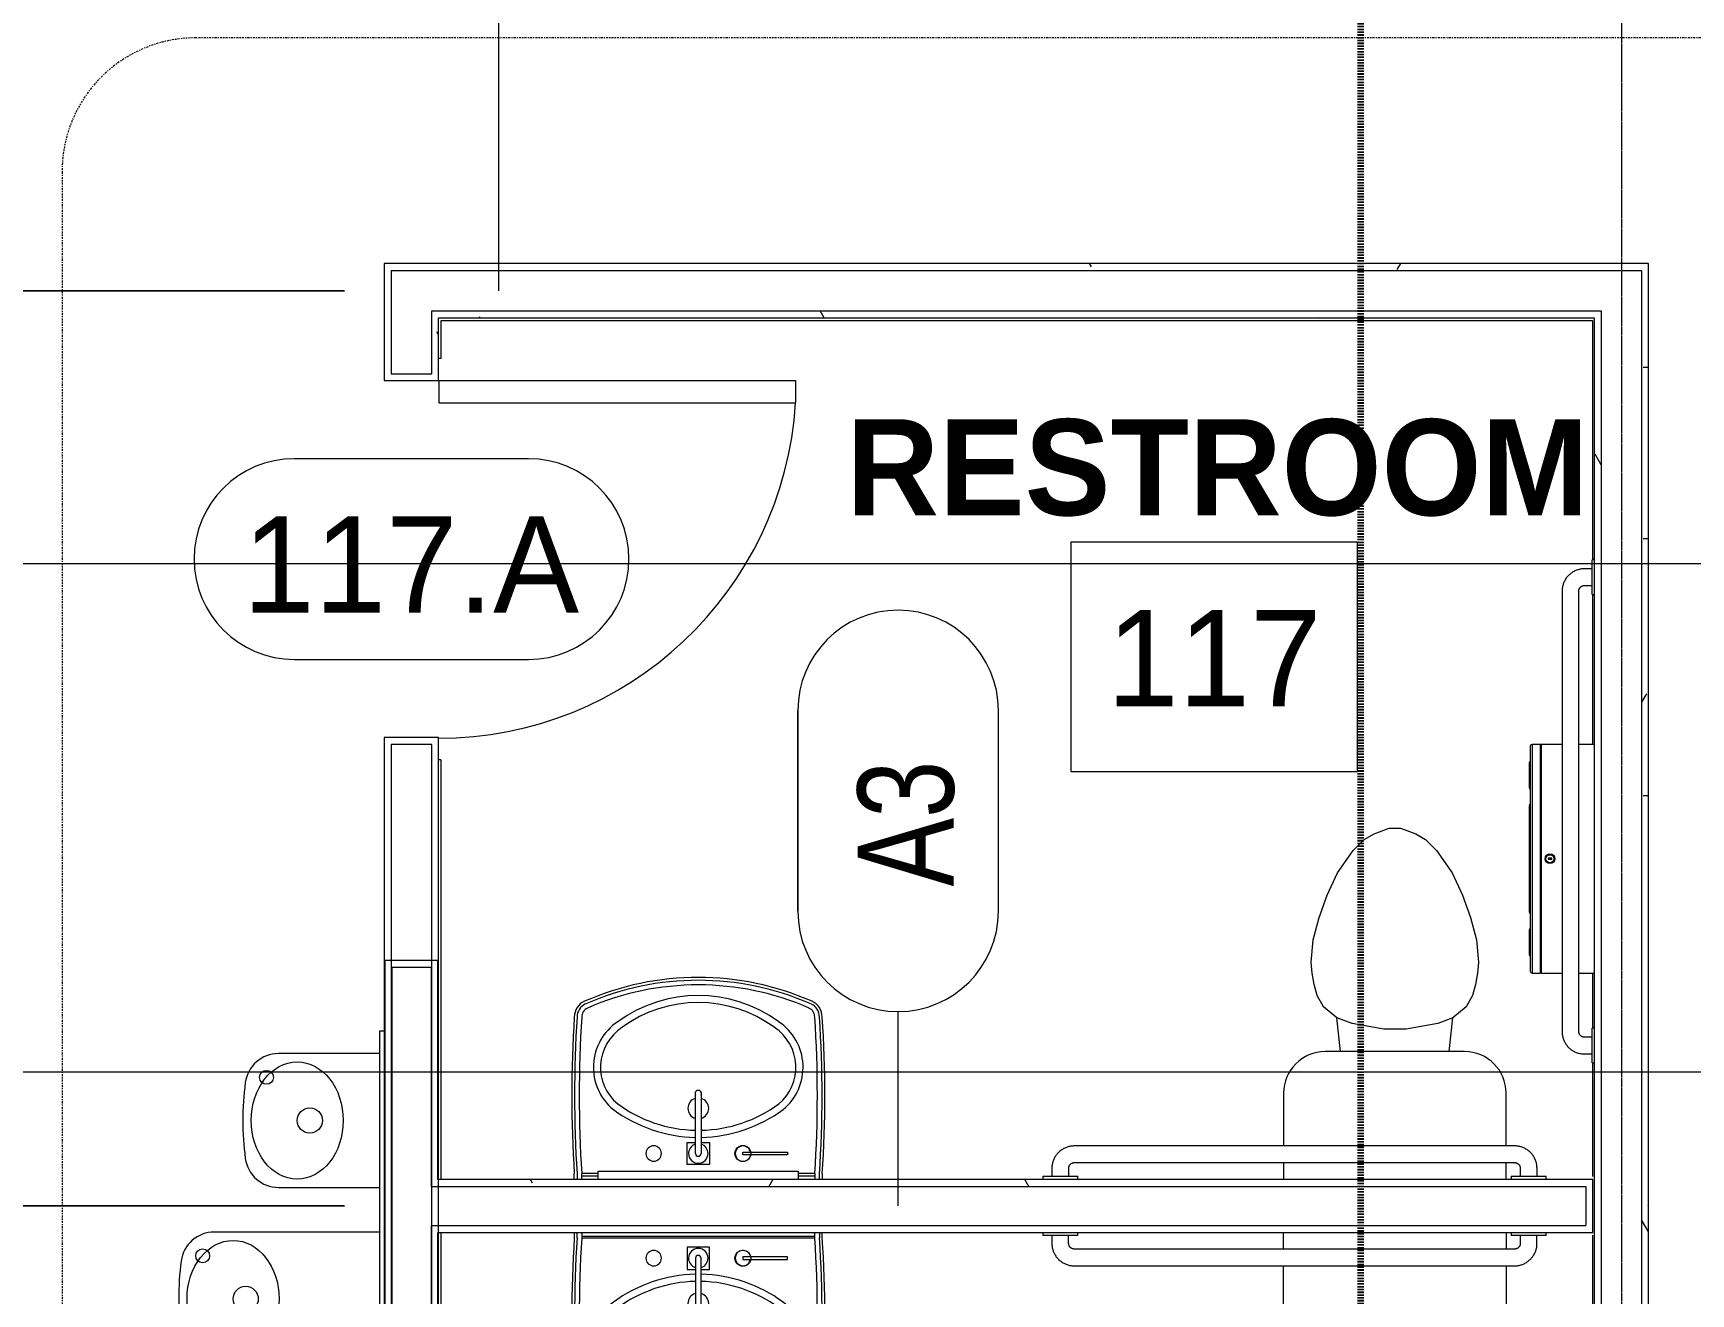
# Model space of a CAD drawing. Header units: inches. Extents: x 21592 to 24810, y -23179 to -20467.
# Drawn here: x 24101.4 to 24250.1, y -22608.5 to -22495.5 of the extents above; entities that cross this region are included whole.
import ezdxf

# ---------------------------------------------------------------- set-up
doc = ezdxf.new("R2010")
doc.units = ezdxf.units.IN
doc.header["$MEASUREMENT"] = 0
for name, pattern in [('Dash', [0.25, 0.125, -0.125]), ('Dash Dot 3_16_', [0.3125, 0.1875, -0.0625, 0, -0.0625]), ('Grid Line 1_2_', [0.875, 0.5, -0.125, 0.125, -0.125])]:
    doc.linetypes.add(name, pattern=pattern)
for name, color, linetype, lineweight in [('A-ANNO-DIMS', 211, 'Continuous', 9), ('A-ANNO-DIMS-96', 211, 'Continuous', 9), ('A-ANNO-MATC', 214, 'Dash', 140), ('A-ANNO-SYMB', 150, 'Continuous', 9), ('A-AREA-IDEN', 2, 'Continuous', 9), ('A-DOOR', 31, 'Continuous', 20), ('A-DOOR-IDEN', 31, 'Continuous', 9), ('A-WALL', 113, 'Continuous', 20), ('A-WALL-IDEN', 211, 'Continuous', 9), ('A-WALL-PATT', 111, 'Continuous', 50), ('G-ANNO-SYMB', 111, 'Continuous', 9), ('I-WALL', 2, 'Continuous', 20), ('P-SANR-FIXT', 6, 'Continuous', 20), ('Q-SPCQ', 91, 'Continuous', 20), ('S-GRID', 1, 'Continuous', 9)]:
    doc.layers.add(name, color=color, linetype=linetype, lineweight=lineweight)
doc.styles.add('Arial_B', font='arialbd.ttf', dxfattribs={"height": 9.132806})
doc.styles.add('Century Gothic', font='GOTHIC.TTF', dxfattribs={"height": 8.622671})
doc.styles.add('Century Gothic_1', font='GOTHIC.TTF', dxfattribs={"width": 0.8, "height": 8.622671})
doc.styles.add('Century Gothic_B', font='GOTHICB.TTF', dxfattribs={"height": 8.616719})
doc.dimstyles.new('OD_Dimension_2', dxfattribs={"dimscale": 12, "dimtxt": 9, "dimasz": 1, "dimexe": 0.75, "dimexo": 0.5, "dimgap": 0.5, "dimtad": 1, "dimdec": 4, "dimrnd": 0.0625, "dimzin": 3, "dimdsep": 46, "dimlunit": 4, "dimtxsty": 'Arial_B', "dimblk1": 'OBLIQUE', "dimblk2": 'OBLIQUE', "dimsah": 1, "dimcen": 0.09, "dimdle": 0.75, "dimazin": 0, "dimtfac": 1, "dimtdec": 4, "dimtix": 1, "dimtmove": 0, "dimatfit": 3, "dimfxl": 1, "dimtvp": 1, "dimtfill": 1, "dimfrac": 2, "dimtolj": 1, "dimtzin": 0, "dimlwd": 13, "dimlwe": 13, "dimarcsym": 2})
doc.dimstyles.new('OD_Dimension_3', dxfattribs={"dimscale": 12, "dimtxt": 9, "dimasz": 1, "dimexe": 0.75, "dimexo": 0.5, "dimgap": 0.5, "dimtad": 1, "dimdec": 4, "dimrnd": 0.0625, "dimzin": 3, "dimdsep": 46, "dimlunit": 4, "dimtxsty": 'Arial_B', "dimblk1": 'OBLIQUE', "dimblk2": 'OBLIQUE', "dimsah": 1, "dimcen": 0.09, "dimdle": 0.75, "dimazin": 0, "dimtfac": 1, "dimtdec": 4, "dimtix": 1, "dimtmove": 0, "dimatfit": 3, "dimfxl": 1, "dimtvp": 1, "dimtfill": 1, "dimfrac": 2, "dimtolj": 1, "dimtzin": 0, "dimlwd": 13, "dimlwe": 13, "dimarcsym": 2})
pattern_1 = [(0, (0, 0), (30.72, 7.68), [1.267, -21.773, 1.267, -21.773, -122.88]), (0, (0, 0), (30.72, 7.68), [-46.08, 1.267, -44.813, 1.267, -21.773, -53.76]), (0, (0, 0), (30.72, 7.68), [-115.2, 1.267, -14.093, 1.267, -37.133]), (120, (11.52, 3.84), (-22.0110751, 22.7643004), [1.267, -21.773, 1.267, -21.773, -122.88]), (120, (11.52, 3.84), (-22.0110751, 22.7643004), [-46.08, 1.267, -44.813, 1.267, -21.773, -53.76]), (120, (11.52, 3.84), (-22.0110751, 22.7643004), [-115.2, 1.267, -14.093, 1.267, -37.133]), (240, (15.36, 19.2), (-8.7089249, -30.4443004), [1.267, -21.773, 1.267, -21.773, -122.88]), (240, (15.36, 19.2), (-8.7089249, -30.4443004), [-46.08, 1.267, -44.813, 1.267, -21.773, -53.76]), (240, (15.36, 19.2), (-8.7089249, -30.4443004), [-115.2, 1.267, -14.093, 1.267, -37.133])]

# ---------------------------------------------------------------- blocks, each defined once
blk = doc.blocks.new('Toilet-Domestic-3D - Toilet-Domestic-3D-3240-Enlarged First Floor Plan _West_')
at = {"layer": 'P-SANR-FIXT', "color": 43, "lineweight": 13}
for p, q in [((-9.98, 17.98), (-9.98, 19.48)), ((9.98, 19.48), (9.98, 17.98)), ((-9.98, 11.75), (-9.98, 16.48)), ((9.98, 16.48), (9.98, 11.75)), ((6.25, 8.02), (-6.25, 8.02)), ((-4.86, 8.02), (-5.21, 5)), ((4.86, 8.02), (5.21, 5)), ((-1, 6), (-3.84, 5.5)), ((1, 6), (-1, 6)), ((3.84, 5.5), (1, 6)), ((-5.21, 5), (-6.4, 4)), ((-3.84, 5.5), (-5.21, 5)), ((5.21, 5), (3.84, 5.5)), ((6.4, 4), (5.21, 5)), ((-6.97, 3), (-7.24, 2)), ((-6.4, 4), (-6.97, 3)), ((6.97, 3), (6.4, 4)), ((7.24, 2), (6.97, 3)), ((-7.24, 2), (-7.41, 1)), ((7.41, 1), (7.24, 2)), ((-7.41, 1), (-7.5, 0)), ((-7.5, 0), (-7.33, -1.99)), ((7.33, -1.99), (7.5, 0)), ((7.5, 0), (7.41, 1)), ((-7.33, -1.99), (-6.79, -4)), ((6.79, -4), (7.33, -1.99)), ((-6.79, -4), (-6.06, -6)), ((6.06, -6), (6.79, -4)), ((-6.06, -6), (-5.13, -8)), ((5.13, -8), (6.06, -6)), ((-5.13, -8), (-3.74, -10)), ((3.74, -10), (5.13, -8)), ((-3.74, -10), (-2.74, -11)), ((2.74, -11), (3.74, -10)), ((-2.74, -11), (-1.87, -11.5)), ((-1.87, -11.5), (-0.5, -12)), ((0.5, -12), (1.87, -11.5)), ((1.87, -11.5), (2.74, -11)), ((-0.5, -12), (0.5, -12))]:
    blk.add_line(p, q, dxfattribs=at)
for centre, start, end in [((-6.25, 11.75), 180, 270), ((6.25, 11.75), 270, 360)]:
    blk.add_arc(centre, 3.73, start, end, dxfattribs=at)
blk = doc.blocks.new('Sink-Bathroom-Kohler-Pinoir-2035-8 - Vitreous_China-0-White-3242-Enlarged First Floor Plan _West_')
at = {"layer": 'P-SANR-FIXT', "color": 43, "lineweight": 13}
for p, q in [((24149.93, -22602.99), (24149.93, -22603.49)), ((24150.18, -22603.5), (24150.18, -22602.99)), ((24150.6, -22602.99), (24150.6, -22603.51)), ((24171.5, -22603.51), (24171.5, -22602.99)), ((24171.91, -22602.99), (24171.91, -22603.5)), ((24172.17, -22603.49), (24172.17, -22602.99)), ((24150.6, -22603.32), (24161.05, -22603.34)), ((24161.05, -22603.51), (24150.6, -22603.51)), ((24161.05, -22603.34), (24171.5, -22603.32)), ((24171.5, -22603.51), (24161.05, -22603.51))]:
    blk.add_line(p, q, dxfattribs=at)
for centre, radius, start, end in [((24256.28, -22610.52), 106.58, 176.2165, 183.7817), ((24256.28, -22610.52), 106.33, 176.2119, 183.7865), ((24256.28, -22610.52), 105.91, 176.2045, 183.7955), ((24065.82, -22610.52), 105.91, 356.2045, 3.7955), ((24065.82, -22610.52), 106.33, 356.2146, 3.7881), ((24065.82, -22610.52), 106.58, 356.22, 3.7835), ((24157.05, -22605.31), 0.692, 0, 180), ((24157.05, -22605.31), 0.692, 180, 0), ((24165.05, -22605.3), 0.69, 11.1236, 180), ((24165.05, -22605.3), 0.69, 180, 348.0658), ((24161.05, -22619.57), 12.82, 91.1259, 126.4275), ((24161.05, -22619.57), 12.18, 91.1846, 126.3492), ((24161.05, -22619.57), 12.82, 53.5725, 88.8741), ((24161.05, -22619.57), 12.18, 53.6508, 88.8154), ((24161.05, -22609.37), 0.934, 107.0285, 180), ((24161.05, -22609.37), 0.934, 0, 72.9715), ((24156.54, -22613.04), 4.9, 129.3634, 236.4486), ((24156.54, -22613.04), 4.26, 129.5775, 236.6442), ((24161.05, -22609.37), 0.934, 180, 252.9715), ((24161.05, -22609.37), 0.934, 287.0285, 0), ((24165.55, -22613.04), 4.26, 303.3558, 50.4225), ((24165.55, -22613.04), 4.9, 303.5514, 50.6366), ((24151.47, -22617.55), 1.54, 179.9655, 246.0395), ((24151.47, -22617.55), 1.29, 179.6035, 246.0123), ((24151.47, -22617.55), 0.875, 178.7073, 245.9447), ((24161.05, -22607.28), 12.2, 233.7683, 306.2317), ((24161.05, -22607.28), 11.57, 233.6931, 306.3069), ((24170.63, -22617.56), 0.862, 293.6698, 1.9217), ((24170.63, -22617.56), 1.28, 293.6698, 0.9035), ((24170.63, -22617.56), 1.53, 293.6698, 0.4943), ((24161.05, -22595.69), 25.41, 246.3258, 293.6698), ((24161.05, -22595.69), 25.15, 246.3274, 293.6698), ((24161.05, -22595.69), 24.74, 246.3302, 293.6698)]:
    blk.add_arc(centre, radius, start, end, dxfattribs=at)
blk = doc.blocks.new('Drinking_Fountain-Haws_Corporation-Wall_Mounted_1119 - 1119-355849-Enlarged First Floor Plan _West_')
at = {"layer": 'P-SANR-FIXT', "color": 43, "lineweight": 13}
for p, q in [((13.07, 19.5), (13.07, 4.7)), ((25.07, 4.7), (25.07, 19.5)), ((29.07, 13.75), (29.07, 4.7)), ((41.07, 4.7), (41.07, 13.75)), ((43.07, 4.7), (11.07, 4.7)), ((11.07, 4.7), (11.07, 4.26)), ((43.07, 4.26), (43.07, 4.7))]:
    blk.add_line(p, q, dxfattribs=at)
for centre, radius in [((22.94, 20.55), 0.625), ((19.07, 16.69), 1.13), ((38.94, 14.82), 0.625), ((35.07, 10.94), 1.13)]:
    blk.add_circle(centre, radius, dxfattribs=at)
for centre, radius, start, end in [((16.07, 19.5), 3, 97.5776, 180), ((19.07, -3.05), 25.75, 82.4224, 97.5776), ((22.07, 19.5), 3, 360, 82.4224), ((32.07, 13.75), 3, 97.5776, 180), ((35.07, -8.8), 25.75, 82.4224, 97.5776), ((38.07, 13.75), 3, 360, 82.4224)]:
    blk.add_arc(centre, radius, start, end, dxfattribs=at)
for centre, ratio in [((19.07, 17.82), 0.786373), ((35.07, 12.07), 0.786365)]:
    blk.add_ellipse(centre, major_axis=(-5.25, 0), ratio=ratio, dxfattribs=at)
blk = doc.blocks.new('Toilet-Domestic-3D - Toilet-Domestic-3D-11065-Enlarged First Floor Plan _West_')
at = {"layer": 'P-SANR-FIXT', "color": 43, "lineweight": 13}
for p, q in [((-1.87, 11.5), (-0.5, 12)), ((-0.5, 12), (0.5, 12)), ((0.5, 12), (1.87, 11.5)), ((-3.74, 10), (-2.74, 11)), ((-2.74, 11), (-1.87, 11.5)), ((1.87, 11.5), (2.74, 11)), ((2.74, 11), (3.74, 10)), ((-5.13, 8), (-3.74, 10)), ((3.74, 10), (5.13, 8)), ((-6.06, 6), (-5.13, 8)), ((5.13, 8), (6.06, 6)), ((-6.79, 4), (-6.06, 6)), ((6.06, 6), (6.79, 4)), ((-7.33, 1.99), (-6.79, 4)), ((6.79, 4), (7.33, 1.99)), ((-7.5, 0), (-7.33, 1.99)), ((7.33, 1.99), (7.5, 0)), ((-7.41, -1), (-7.5, 0)), ((-7.24, -2), (-7.41, -1)), ((7.41, -1), (7.24, -2)), ((7.5, 0), (7.41, -1)), ((-6.97, -3), (-7.24, -2)), ((7.24, -2), (6.97, -3)), ((-6.4, -4), (-6.97, -3)), ((-5.21, -5), (-6.4, -4)), ((6.4, -4), (5.21, -5)), ((6.97, -3), (6.4, -4)), ((-3.84, -5.5), (-5.21, -5)), ((-4.86, -8.02), (-5.21, -5)), ((-1, -6), (-3.84, -5.5)), ((3.84, -5.5), (1, -6)), ((5.21, -5), (3.84, -5.5)), ((4.86, -8.02), (5.21, -5)), ((1, -6), (-1, -6)), ((6.25, -8.02), (-6.25, -8.02)), ((-9.98, -11.75), (-9.98, -16.48)), ((9.98, -16.48), (9.98, -11.75)), ((-9.98, -17.98), (-9.98, -19.48)), ((9.98, -19.48), (9.98, -17.98))]:
    blk.add_line(p, q, dxfattribs=at)
for centre, start, end in [((-6.25, -11.75), 90, 180), ((6.25, -11.75), 0, 90)]:
    blk.add_arc(centre, 3.73, start, end, dxfattribs=at)
blk = doc.blocks.new('Sink-Bathroom-Kohler-Pinoir-2035-8 - Vitreous_China-0-White-11071-Enlarged First Floor Plan _West_')
at = {"layer": 'P-SANR-FIXT', "color": 43, "lineweight": 13}
for p, q in [((24149.93, -22598.24), (24149.93, -22597.74)), ((24150.18, -22597.73), (24150.18, -22598.24)), ((24150.6, -22598.24), (24150.6, -22597.72)), ((24152.03, -22597.72), (24150.6, -22597.72)), ((24150.6, -22597.91), (24152.03, -22597.91)), ((24171.5, -22597.72), (24170.03, -22597.72)), ((24170.03, -22597.91), (24171.5, -22597.91)), ((24171.5, -22597.72), (24171.5, -22598.24)), ((24171.91, -22598.24), (24171.91, -22597.73)), ((24172.17, -22597.74), (24172.17, -22598.24))]:
    blk.add_line(p, q, dxfattribs=at)
for centre, radius, start, end in [((24161.05, -22605.54), 25.41, 66.3302, 113.6742), ((24161.05, -22605.54), 25.15, 66.3302, 113.6726), ((24161.05, -22605.54), 24.74, 66.3302, 113.6698), ((24161.05, -22593.95), 12.2, 53.7683, 126.2317), ((24256.28, -22590.71), 106.58, 176.2183, 183.7835), ((24151.47, -22583.68), 1.54, 113.9605, 180.0345), ((24256.28, -22590.71), 106.33, 176.2135, 183.7881), ((24151.47, -22583.68), 1.29, 113.9877, 180.3965), ((24256.28, -22590.71), 105.91, 176.2045, 183.7955), ((24151.47, -22583.68), 0.875, 114.0553, 181.2927), ((24161.05, -22593.95), 11.57, 53.6931, 126.3069), ((24170.63, -22583.67), 0.862, 358.0783, 66.3302), ((24170.63, -22583.67), 1.28, 359.0965, 66.3302), ((24170.63, -22583.67), 1.53, 359.5057, 66.3302), ((24065.82, -22590.71), 105.91, 356.2045, 3.7955), ((24065.82, -22590.71), 106.33, 356.2119, 3.7854), ((24065.82, -22590.71), 106.58, 356.2165, 3.78), ((24156.54, -22588.19), 4.9, 123.5514, 230.6366), ((24156.54, -22588.19), 4.26, 123.3558, 230.4225), ((24165.55, -22588.19), 4.26, 309.5775, 56.6442), ((24165.55, -22588.19), 4.9, 309.3634, 56.4486), ((24161.05, -22591.87), 0.934, 107.0285, 180), ((24161.05, -22591.87), 0.934, 0, 72.9715), ((24161.05, -22581.66), 12.82, 233.5725, 268.8741), ((24161.05, -22581.66), 12.18, 233.6508, 268.8154), ((24161.05, -22591.87), 0.934, 180, 252.9715), ((24161.05, -22581.66), 12.18, 271.1846, 306.3492), ((24161.05, -22581.66), 12.82, 271.1259, 306.4275), ((24161.05, -22591.87), 0.934, 287.0285, 0), ((24157.05, -22595.92), 0.692, 0, 180), ((24165.05, -22595.93), 0.69, 11.9342, 180), ((24157.05, -22595.92), 0.692, 180, 0), ((24165.05, -22595.93), 0.69, 180, 348.8764)]:
    blk.add_arc(centre, radius, start, end, dxfattribs=at)
blk = doc.blocks.new('817_Grab_Bars - 8170-001420-25752-Enlarged First Floor Plan _West_')
at = {"layer": 'Q-SPCQ', "color": 43, "lineweight": 13}
for p, q in [((24234.27, -22595.24), (24194.77, -22595.24)), ((24194.77, -22596.74), (24234.27, -22596.74)), ((24191.95, -22597.96), (24191.95, -22598.24)), ((24191.95, -22597.96), (24193.52, -22597.96)), ((24192.77, -22597.24), (24192.77, -22597.96)), ((24193.52, -22597.96), (24195.08, -22597.96)), ((24194.27, -22597.96), (24194.27, -22597.24)), ((24195.08, -22598.24), (24195.08, -22597.96)), ((24233.95, -22597.96), (24233.95, -22598.24)), ((24233.95, -22597.96), (24235.52, -22597.96)), ((24234.77, -22597.24), (24234.77, -22597.96)), ((24235.52, -22597.96), (24237.08, -22597.96)), ((24236.27, -22597.96), (24236.27, -22597.24)), ((24237.08, -22598.24), (24237.08, -22597.96))]:
    blk.add_line(p, q, dxfattribs=at)
at = {"layer": 'Q-SPCQ', "color": 43, "lineweight": 13, "flags": 128}
for points in [[(24194.77, -22595.24), (24194.69, -22595.24), (24194.61, -22595.25), (24194.53, -22595.25), (24194.45, -22595.27), (24194.37, -22595.28), (24194.29, -22595.3), (24194.21, -22595.32), (24194.14, -22595.34), (24194.06, -22595.37), (24193.99, -22595.4), (24193.91, -22595.43), (24193.84, -22595.47), (24193.77, -22595.5), (24193.7, -22595.55), (24193.64, -22595.59), (24193.57, -22595.64), (24193.51, -22595.69), (24193.45, -22595.74), (24193.39, -22595.79), (24193.33, -22595.85), (24193.28, -22595.91), (24193.22, -22595.97), (24193.17, -22596.03), (24193.13, -22596.09), (24193.08, -22596.16), (24193.04, -22596.23), (24193, -22596.3), (24192.97, -22596.37), (24192.93, -22596.44), (24192.9, -22596.52), (24192.87, -22596.59), (24192.85, -22596.67), (24192.83, -22596.74), (24192.81, -22596.82), (24192.79, -22596.9), (24192.78, -22596.98), (24192.77, -22597.06), (24192.77, -22597.14), (24192.77, -22597.22), (24192.77, -22597.24)], [(24236.27, -22597.24), (24236.26, -22597.16), (24236.26, -22597.08), (24236.25, -22597), (24236.24, -22596.92), (24236.23, -22596.84), (24236.21, -22596.76), (24236.19, -22596.69), (24236.16, -22596.61), (24236.14, -22596.54), (24236.11, -22596.46), (24236.07, -22596.39), (24236.04, -22596.32), (24236, -22596.25), (24235.96, -22596.18), (24235.92, -22596.11), (24235.87, -22596.05), (24235.82, -22595.98), (24235.77, -22595.92), (24235.71, -22595.86), (24235.66, -22595.81), (24235.6, -22595.75), (24235.54, -22595.7), (24235.48, -22595.65), (24235.41, -22595.6), (24235.35, -22595.56), (24235.28, -22595.52), (24235.21, -22595.48), (24235.14, -22595.44), (24235.06, -22595.41), (24234.99, -22595.38), (24234.91, -22595.35), (24234.84, -22595.32), (24234.76, -22595.3), (24234.68, -22595.28), (24234.61, -22595.27), (24234.53, -22595.26), (24234.45, -22595.25), (24234.37, -22595.24), (24234.29, -22595.24), (24234.27, -22595.24)], [(24194.27, -22597.24), (24194.27, -22597.22), (24194.27, -22597.2), (24194.27, -22597.18), (24194.27, -22597.16), (24194.28, -22597.14), (24194.28, -22597.12), (24194.28, -22597.1), (24194.29, -22597.08), (24194.3, -22597.06), (24194.3, -22597.05), (24194.31, -22597.03), (24194.32, -22597.01), (24194.33, -22596.99), (24194.34, -22596.97), (24194.35, -22596.96), (24194.36, -22596.94), (24194.38, -22596.93), (24194.39, -22596.91), (24194.4, -22596.9), (24194.42, -22596.88), (24194.43, -22596.87), (24194.45, -22596.85), (24194.46, -22596.84), (24194.48, -22596.83), (24194.5, -22596.82), (24194.51, -22596.81), (24194.53, -22596.8), (24194.55, -22596.79), (24194.57, -22596.78), (24194.58, -22596.77), (24194.6, -22596.77), (24194.62, -22596.76), (24194.64, -22596.76), (24194.66, -22596.75), (24194.68, -22596.75), (24194.7, -22596.74), (24194.72, -22596.74), (24194.74, -22596.74), (24194.76, -22596.74), (24194.77, -22596.74)], [(24234.27, -22596.74), (24234.29, -22596.74), (24234.31, -22596.74), (24234.33, -22596.74), (24234.34, -22596.75), (24234.36, -22596.75), (24234.38, -22596.75), (24234.4, -22596.76), (24234.42, -22596.77), (24234.44, -22596.77), (24234.46, -22596.78), (24234.48, -22596.79), (24234.5, -22596.8), (24234.51, -22596.81), (24234.53, -22596.82), (24234.55, -22596.83), (24234.56, -22596.84), (24234.58, -22596.85), (24234.59, -22596.86), (24234.61, -22596.88), (24234.62, -22596.89), (24234.64, -22596.91), (24234.65, -22596.92), (24234.66, -22596.94), (24234.67, -22596.95), (24234.69, -22596.97), (24234.7, -22596.99), (24234.71, -22597), (24234.72, -22597.02), (24234.72, -22597.04), (24234.73, -22597.06), (24234.74, -22597.08), (24234.74, -22597.1), (24234.75, -22597.12), (24234.75, -22597.14), (24234.76, -22597.16), (24234.76, -22597.18), (24234.76, -22597.19), (24234.76, -22597.21), (24234.77, -22597.23), (24234.77, -22597.24)]]:
    blk.add_lwpolyline(points, dxfattribs=at)
blk = doc.blocks.new('817_Grab_Bars - 8170-001420-V19-Enlarged First Floor Plan _West_')
at = {"layer": 'Q-SPCQ', "color": 43, "lineweight": 13}
for p, q in [((24241.39, -22613.43), (24241.23, -22613.43)), ((24241.23, -22614.99), (24241.23, -22613.43)), ((24241.23, -22614.24), (24240.52, -22614.24)), ((24238.52, -22616.24), (24238.52, -22655.74)), ((24240.02, -22655.74), (24240.02, -22616.24)), ((24240.52, -22615.74), (24241.23, -22615.74)), ((24241.23, -22616.55), (24241.23, -22614.99)), ((24241.23, -22616.55), (24241.39, -22616.55)), ((24241.23, -22656.24), (24240.52, -22656.24)), ((24241.39, -22655.43), (24241.23, -22655.43)), ((24241.23, -22656.99), (24241.23, -22655.43)), ((24240.52, -22657.74), (24241.23, -22657.74)), ((24241.23, -22658.55), (24241.23, -22656.99)), ((24241.23, -22658.55), (24241.39, -22658.55))]:
    blk.add_line(p, q, dxfattribs=at)
at = {"layer": 'Q-SPCQ', "color": 43, "lineweight": 13, "flags": 128}
for points in [[(24240.52, -22614.24), (24240.44, -22614.24), (24240.36, -22614.25), (24240.28, -22614.25), (24240.2, -22614.27), (24240.12, -22614.28), (24240.04, -22614.3), (24239.96, -22614.32), (24239.89, -22614.34), (24239.81, -22614.37), (24239.74, -22614.4), (24239.66, -22614.43), (24239.59, -22614.47), (24239.52, -22614.5), (24239.45, -22614.55), (24239.39, -22614.59), (24239.32, -22614.64), (24239.26, -22614.69), (24239.2, -22614.74), (24239.14, -22614.79), (24239.08, -22614.85), (24239.03, -22614.91), (24238.97, -22614.97), (24238.92, -22615.03), (24238.88, -22615.09), (24238.83, -22615.16), (24238.79, -22615.23), (24238.75, -22615.3), (24238.72, -22615.37), (24238.68, -22615.44), (24238.65, -22615.52), (24238.62, -22615.59), (24238.6, -22615.67), (24238.58, -22615.74), (24238.56, -22615.82), (24238.54, -22615.9), (24238.53, -22615.98), (24238.52, -22616.06), (24238.52, -22616.14), (24238.52, -22616.22), (24238.52, -22616.24)], [(24240.02, -22616.24), (24240.02, -22616.22), (24240.02, -22616.2), (24240.02, -22616.18), (24240.02, -22616.16), (24240.03, -22616.14), (24240.03, -22616.12), (24240.03, -22616.1), (24240.04, -22616.08), (24240.05, -22616.06), (24240.05, -22616.05), (24240.06, -22616.03), (24240.07, -22616.01), (24240.08, -22615.99), (24240.09, -22615.97), (24240.1, -22615.96), (24240.11, -22615.94), (24240.13, -22615.93), (24240.14, -22615.91), (24240.15, -22615.9), (24240.17, -22615.88), (24240.18, -22615.87), (24240.2, -22615.85), (24240.21, -22615.84), (24240.23, -22615.83), (24240.25, -22615.82), (24240.26, -22615.81), (24240.28, -22615.8), (24240.3, -22615.79), (24240.32, -22615.78), (24240.33, -22615.77), (24240.35, -22615.77), (24240.37, -22615.76), (24240.39, -22615.76), (24240.41, -22615.75), (24240.43, -22615.75), (24240.45, -22615.74), (24240.47, -22615.74), (24240.49, -22615.74), (24240.51, -22615.74), (24240.52, -22615.74)], [(24238.52, -22655.74), (24238.52, -22655.82), (24238.52, -22655.9), (24238.53, -22655.98), (24238.54, -22656.06), (24238.56, -22656.14), (24238.57, -22656.22), (24238.59, -22656.29), (24238.62, -22656.37), (24238.64, -22656.44), (24238.67, -22656.52), (24238.71, -22656.59), (24238.74, -22656.66), (24238.78, -22656.73), (24238.82, -22656.8), (24238.86, -22656.87), (24238.91, -22656.93), (24238.96, -22657), (24239.01, -22657.06), (24239.07, -22657.12), (24239.12, -22657.18), (24239.18, -22657.23), (24239.24, -22657.28), (24239.3, -22657.33), (24239.37, -22657.38), (24239.43, -22657.42), (24239.5, -22657.47), (24239.57, -22657.5), (24239.64, -22657.54), (24239.72, -22657.57), (24239.79, -22657.6), (24239.87, -22657.63), (24239.94, -22657.66), (24240.02, -22657.68), (24240.1, -22657.7), (24240.18, -22657.71), (24240.25, -22657.72), (24240.33, -22657.73), (24240.41, -22657.74), (24240.49, -22657.74), (24240.52, -22657.74)], [(24240.52, -22656.24), (24240.5, -22656.24), (24240.48, -22656.24), (24240.46, -22656.24), (24240.44, -22656.23), (24240.42, -22656.23), (24240.4, -22656.23), (24240.38, -22656.22), (24240.36, -22656.21), (24240.34, -22656.21), (24240.32, -22656.2), (24240.3, -22656.19), (24240.28, -22656.18), (24240.27, -22656.17), (24240.25, -22656.16), (24240.23, -22656.15), (24240.22, -22656.14), (24240.2, -22656.13), (24240.19, -22656.12), (24240.17, -22656.1), (24240.16, -22656.09), (24240.14, -22656.07), (24240.13, -22656.06), (24240.12, -22656.04), (24240.11, -22656.03), (24240.09, -22656.01), (24240.08, -22655.99), (24240.07, -22655.98), (24240.07, -22655.96), (24240.06, -22655.94), (24240.05, -22655.92), (24240.04, -22655.9), (24240.04, -22655.88), (24240.03, -22655.86), (24240.03, -22655.84), (24240.02, -22655.83), (24240.02, -22655.81), (24240.02, -22655.79), (24240.02, -22655.77), (24240.02, -22655.75), (24240.02, -22655.74)]]:
    blk.add_lwpolyline(points, dxfattribs=at)
blk = doc.blocks.new('Dispenser-Toilet_Tissue-Frost_Products_LTD_-Jumbo-169 - Steel-Brushed-Stainless_Steel-39538-Enlarged First Floor Plan _West_')
at = {"layer": 'Q-SPCQ', "color": 43, "lineweight": 13}
for p, q in [((24235.66, -22559.4), (24235.66, -22560.75)), ((24235.82, -22559.24), (24235.82, -22579.74)), ((24236.58, -22559.24), (24235.82, -22559.24)), ((24236.58, -22559.3), (24236.58, -22559.24)), ((24236.58, -22579.68), (24236.58, -22559.3)), ((24236.62, -22559.3), (24236.58, -22559.3)), ((24236.62, -22559.3), (24236.62, -22579.68)), ((24236.68, -22579.74), (24236.68, -22559.24)), ((24238.52, -22559.24), (24236.68, -22559.24)), ((24241.39, -22559.24), (24240.02, -22559.24)), ((24235.56, -22560.91), (24235.56, -22563.08)), ((24235.66, -22560.75), (24235.66, -22578.23)), ((24235.66, -22563.24), (24235.66, -22564.55)), ((24235.56, -22564.74), (24235.56, -22574.24)), ((24237.28, -22569.45), (24237.28, -22569.53)), ((24237.61, -22569.45), (24237.28, -22569.45)), ((24237.28, -22569.53), (24237.61, -22569.53)), ((24237.61, -22569.53), (24237.61, -22569.45)), ((24235.66, -22574.43), (24235.66, -22575.73)), ((24235.56, -22575.89), (24235.56, -22578.07)), ((24235.66, -22578.23), (24235.66, -22579.58)), ((24235.82, -22579.74), (24236.58, -22579.74)), ((24236.58, -22579.74), (24236.58, -22579.68)), ((24236.58, -22579.68), (24236.62, -22579.68)), ((24236.68, -22579.74), (24238.52, -22579.74)), ((24240.02, -22579.74), (24241.39, -22579.74))]:
    blk.add_line(p, q, dxfattribs=at)
for radius in [0.438, 0.357]:
    blk.add_circle((24237.43, -22569.49), radius, dxfattribs=at)
for centre, radius, start, end in [((24235.82, -22559.4), 0.16, 90, 179.0019), ((24236.68, -22559.3), 0.0601, 90, 177.3185), ((24235.74, -22560.91), 0.18, 116.3878, 180), ((24235.67, -22562.47), 0.118, 97.6431, 169.1884), ((24235.71, -22562.46), 0.151, 182.679, 250.3653), ((24235.74, -22562.49), 0.18, 180, 243.6084), ((24235.71, -22562.49), 0.151, 183.1667, 250.3726), ((24235.67, -22563.07), 0.119, 98.4805, 169.9599), ((24235.71, -22563.06), 0.151, 182.679, 250.3659), ((24235.71, -22563.07), 0.151, 182.679, 250.3659), ((24235.74, -22563.08), 0.18, 180, 243.6122), ((24235.78, -22564.74), 0.22, 123.0557, 180), ((24235.78, -22574.24), 0.22, 180, 236.9443), ((24235.74, -22575.89), 0.18, 116.3878, 180), ((24235.71, -22575.9), 0.151, 109.6341, 177.321), ((24235.71, -22575.91), 0.151, 109.6341, 177.321), ((24235.67, -22575.91), 0.119, 190.0401, 261.5195), ((24235.74, -22576.48), 0.18, 116.3878, 180), ((24235.71, -22576.49), 0.151, 109.6341, 176.8331), ((24235.71, -22576.52), 0.151, 109.6341, 177.321), ((24235.67, -22576.51), 0.118, 190.8116, 262.3569), ((24235.74, -22578.07), 0.18, 180, 243.6122), ((24235.82, -22579.58), 0.16, 180, 270), ((24236.68, -22579.68), 0.06, 180, 270)]:
    blk.add_arc(centre, radius, start, end, dxfattribs=at)
blk = doc.blocks.new('Faucet-Lavatory-Zurn-Z6920XL - Z6920-XL-ADM2-H4-162583-Enlarged First Floor Plan _West_')
at = {"layer": 'P-SANR-FIXT', "lineweight": 9}
for p, q in [((1, 1), (-1, 1)), ((-1, 1), (-1, -1)), ((-0.25, 0), (-0.25, -5.25)), ((0.25, -5.25), (0.25, 0)), ((1, -1), (1, 1)), ((8, 0.12), (4, 0.12)), ((4, 0.12), (4, -0.12)), ((8, -0.12), (8, 0.12)), ((-1, -1), (-0.25, -1)), ((0.25, -1), (1, -1)), ((4, -0.12), (8, -0.12))]:
    blk.add_line(p, q, dxfattribs=at)
blk.add_circle((4, 0), 0.719, dxfattribs=at)
for centre, radius, start, end in [((0, 0), 0.875, 0, 180), ((0, 0), 0.875, 180, 251.8173), ((0, 0), 0.25, 360, 180), ((0, 0), 0.875, 288.1827, 0), ((0, -5.37), 0.281, 152.734, 27.266)]:
    blk.add_arc(centre, radius, start, end, dxfattribs=at)
blk = doc.blocks.new('Faucet-Lavatory-Zurn-Z6920XL - Z6920-XL-ADM2-H4-162876-Enlarged First Floor Plan _West_')
at = {"layer": 'P-SANR-FIXT', "lineweight": 9}
for p, q in [((-0.25, 0), (-0.25, 5.25)), ((0.25, 5.25), (0.25, 0)), ((-1, 1), (-0.25, 1)), ((-1, -1), (-1, 1)), ((0.25, 1), (1, 1)), ((1, 1), (1, -1)), ((4, 0.12), (8, 0.12)), ((4, -0.12), (4, 0.12)), ((8, 0.12), (8, -0.12)), ((1, -1), (-1, -1)), ((8, -0.12), (4, -0.12))]:
    blk.add_line(p, q, dxfattribs=at)
blk.add_circle((4, 0), 0.719, dxfattribs=at)
for centre, radius, start, end in [((0, 5.37), 0.281, 332.734, 207.266), ((0, 0), 0.875, 108.1827, 180), ((0, 0), 0.875, 360, 71.8173), ((0, 0), 0.875, 180, 360), ((0, 0), 0.25, 180, 0)]:
    blk.add_arc(centre, radius, start, end, dxfattribs=at)
blk = doc.blocks.new('Bradley-Washroom_Accessories-Mirrors-780_Custom - Bradley-Washroom_Accessories-Mirrors-780_Custom-166799-Enlarged First Floor Plan _West_')
at = {"layer": 'Q-SPCQ', "color": 43, "lineweight": 13}
for p, q in [((24152.03, -22597.49), (24170.03, -22597.49)), ((24152.03, -22597.49), (24152.03, -22598.24)), ((24170.03, -22598.24), (24170.03, -22597.49))]:
    blk.add_line(p, q, dxfattribs=at)
blk = doc.blocks.new('Locker Rooms and Restrooms_rvt-1-Enlarged First Floor Plan _West_')
at = {"layer": 'A-WALL-PATT', "lineweight": 9}
h = blk.add_hatch(dxfattribs=at)
h.set_pattern_fill('FP_11', color=8, style=0, pattern_type=2)
h.set_pattern_definition(pattern_1)
h.paths.add_polyline_path([(24133.58, -22622.62), (24137.08, -22622.62), (24137.08, -22621.99), (24133.58, -22621.99), (24133.58, -22579.24), (24137.08, -22579.24), (24137.08, -22578.62), (24132.95, -22578.62), (24132.95, -22622.62)], flags=0)
h = blk.add_hatch(dxfattribs=at)
h.set_pattern_fill('FP_11', color=8, style=0, pattern_type=2)
h.set_pattern_definition(pattern_1)
h.paths.add_polyline_path([(24241.27, -22598.87), (24241.27, -22598.24), (24137.7, -22598.24), (24137.7, -22598.87), (24240.64, -22598.87)], flags=0)
at = {"layer": 'A-WALL', "color": 7}
for p, q in [((24137.08, -22579.24), (24133.58, -22579.24)), ((24133.58, -22579.24), (24133.58, -22621.99)), ((24137.08, -22579.24), (24137.08, -22598.87)), ((24137.08, -22598.87), (24137.7, -22598.87)), ((24137.7, -22598.87), (24240.64, -22598.87)), ((24240.64, -22598.87), (24240.64, -22602.37)), ((24137.08, -22602.37), (24137.08, -22621.99)), ((24137.08, -22602.37), (24137.7, -22602.37)), ((24137.7, -22602.37), (24240.64, -22602.37))]:
    blk.add_line(p, q, dxfattribs=at)
at = {"layer": 'I-WALL', "color": 43, "lineweight": 13}
for p, q in [((24241.27, -22521.24), (24137.95, -22521.24)), ((24137.95, -22521.24), (24137.95, -22524.62)), ((24241.27, -22542.68), (24241.27, -22521.24)), ((24137.95, -22524.62), (24137.77, -22524.62)), ((24241.27, -22559.24), (24241.27, -22545.8)), ((24137.95, -22560.62), (24137.77, -22560.62)), ((24137.95, -22560.62), (24137.95, -22598.24)), ((24241.27, -22584.68), (24241.27, -22579.74)), ((24241.27, -22597.99), (24241.27, -22587.8)), ((24137.95, -22602.99), (24137.95, -22643.3)), ((24241.27, -22613.43), (24241.27, -22603.24))]:
    blk.add_line(p, q, dxfattribs=at)
at = {"layer": 'I-WALL', "color": 7}
for p, q in [((24133.58, -22578.62), (24132.95, -22578.62)), ((24132.95, -22578.62), (24132.95, -22622.62)), ((24137.08, -22578.62), (24133.58, -22578.62)), ((24137.7, -22578.62), (24137.08, -22578.62)), ((24137.7, -22598.24), (24137.7, -22578.62)), ((24241.27, -22598.24), (24137.7, -22598.24)), ((24241.27, -22598.87), (24241.27, -22598.24)), ((24241.27, -22602.37), (24241.27, -22598.87)), ((24137.7, -22622.62), (24137.7, -22602.99)), ((24137.7, -22602.99), (24241.27, -22602.99)), ((24241.27, -22602.99), (24241.27, -22602.37))]:
    blk.add_line(p, q, dxfattribs=at)
at = {"color": 43, "lineweight": 13}
for name, p in [('817_Grab_Bars - 8170-001420-V19-Enlarged First Floor Plan _West_', (0, 70.75)), ('Dispenser-Toilet_Tissue-Frost_Products_LTD_-Jumbo-169 - Steel-Brushed-Stainless_Steel-39538-Enlarged First Floor Plan _West_', (0, 0)), ('Toilet-Domestic-3D - Toilet-Domestic-3D-11065-Enlarged First Floor Plan _West_', (24223.52, -22578.76)), ('Sink-Bathroom-Kohler-Pinoir-2035-8 - Vitreous_China-0-White-11071-Enlarged First Floor Plan _West_', (0, 0)), ('Faucet-Lavatory-Zurn-Z6920XL - Z6920-XL-ADM2-H4-162876-Enlarged First Floor Plan _West_', (24161.05, -22595.92)), ('817_Grab_Bars - 8170-001420-25752-Enlarged First Floor Plan _West_', (0, 0)), ('Bradley-Washroom_Accessories-Mirrors-780_Custom - Bradley-Washroom_Accessories-Mirrors-780_Custom-166799-Enlarged First Floor Plan _West_', (0, 0)), ('Sink-Bathroom-Kohler-Pinoir-2035-8 - Vitreous_China-0-White-3242-Enlarged First Floor Plan _West_', (0, 0)), ('Toilet-Domestic-3D - Toilet-Domestic-3D-3240-Enlarged First Floor Plan _West_', (24223.52, -22622.47)), ('Faucet-Lavatory-Zurn-Z6920XL - Z6920-XL-ADM2-H4-162583-Enlarged First Floor Plan _West_', (24161.05, -22605.31))]:
    blk.add_blockref(name, p, dxfattribs=at)
for name, p, rotation in [('Drinking_Fountain-Haws_Corporation-Wall_Mounted_1119 - 1119-355849-Enlarged First Floor Plan _West_', (24137.15, -22628.03), 90), ('817_Grab_Bars - 8170-001420-25752-Enlarged First Floor Plan _West_', (48429.03, -45201.23), 180)]:
    blk.add_blockref(name, p, dxfattribs=dict(at, rotation=rotation))
blk = doc.blocks.new('Single-Flush - 32_ x 84_-460923-Enlarged First Floor Plan _West_')
at = {"layer": 'A-DOOR', "color": 7}
for p, q in [((14, -2.44), (14, -34.44)), ((16, -2.44), (14, -2.44)), ((16, -2.44), (16, -34.44)), ((16, -34.44), (14, -34.44))]:
    blk.add_line(p, q, dxfattribs=at)
at = {"layer": 'A-DOOR', "color": 43, "lineweight": 13}
blk.add_arc((16, -2.44), 32.07, 180, 266.4241, dxfattribs=at)
blk = doc.blocks.new('Door Tag - Door Tag-4658-Enlarged First Floor Plan _West_')
at = {"layer": 'A-DOOR-IDEN', "color": 153}
for p, q in [((0.109375, 0.09375), (-0.109375, 0.09375)), ((-0.109375, -0.09375), (0.109375, -0.09375))]:
    blk.add_line(p, q, dxfattribs=at)
for centre, start, end in [((-0.109375, 0), 90, 270), ((0.109375, 0), 270, 90)]:
    blk.add_arc(centre, 0.09375, start, end, dxfattribs=at)
blk = doc.blocks.new('DIMBLOCK14-Enlarged First Floor Plan _West_')
at = {"layer": 'A-ANNO-DIMS-96', "lineweight": 50}
for p, q in [((24040.67, -22600.62), (24034.67, -22594.62)), ((24040.67, -22600.62), (24046.67, -22606.62)), ((24040.67, -22685.3), (24034.67, -22679.3)), ((24040.67, -22685.3), (24046.67, -22691.3))]:
    blk.add_line(p, q, dxfattribs=at)
at = {"layer": 'A-ANNO-DIMS-96', "lineweight": 13}
for p, q in [((24129.33, -22600.62), (24031.67, -22600.62)), ((24040.67, -22685.3), (24040.67, -22600.62)), ((24040.67, -22600.62), (24129.33, -22600.62)), ((24128.58, -22685.3), (24031.67, -22685.3)), ((24040.67, -22685.3), (24128.58, -22685.3))]:
    blk.add_line(p, q, dxfattribs=at)
at = {"layer": 'A-ANNO-DIMS-96', "color": 0, "lineweight": 13, "insert": (24022.97, -22676.89), "char_height": 9.1328, "width": 81.4286, "attachment_point": 1, "rotation": 90, "line_spacing_factor": 0.938532, "style": 'Arial_B', "bg_fill": 3, "box_fill_scale": 1.25, "bg_fill_color": 0, "bg_fill_transparency": 0}
blk.add_mtext('7\' - 0 11/16"', dxfattribs=at)
blk = doc.blocks.new('_Oblique')
at = {"color": 0, "linetype": 'ByBlock', "lineweight": -2}
blk.add_line((-0.5, -0.5), (0.5, 0.5), dxfattribs=at)
blk = doc.blocks.new('DIMBLOCK15-Enlarged First Floor Plan _West_')
at = {"layer": 'A-ANNO-DIMS-96', "lineweight": 50}
for p, q in [((24040.67, -22518.55), (24034.67, -22512.55)), ((24040.67, -22518.55), (24046.67, -22524.55)), ((24040.67, -22600.62), (24034.67, -22594.62)), ((24040.67, -22600.62), (24046.67, -22606.62))]:
    blk.add_line(p, q, dxfattribs=at)
at = {"layer": 'A-ANNO-DIMS-96', "lineweight": 13}
for p, q in [((24129.33, -22518.55), (24031.67, -22518.55)), ((24040.67, -22600.62), (24040.67, -22518.55)), ((24040.67, -22518.55), (24129.33, -22518.55)), ((24129.33, -22600.62), (24031.67, -22600.62)), ((24040.67, -22600.62), (24129.33, -22600.62))]:
    blk.add_line(p, q, dxfattribs=at)
at = {"layer": 'A-ANNO-DIMS-96', "color": 0, "lineweight": 13, "insert": (24022.97, -22593.51), "char_height": 9.1328, "width": 81.4286, "attachment_point": 1, "rotation": 90, "line_spacing_factor": 0.938532, "style": 'Arial_B', "bg_fill": 3, "box_fill_scale": 1.25, "bg_fill_color": 0, "bg_fill_transparency": 0}
blk.add_mtext('6\' - 10 1/16"', dxfattribs=at)
blk = doc.blocks.new('DIMBLOCK16-Enlarged First Floor Plan _West_')
at = {"layer": 'A-ANNO-DIMS-96', "lineweight": 13}
for p, q in [((24040.67, -22518.55), (24040.67, -22360.55)), ((24038.19, -22369.55), (24049.67, -22369.55)), ((24040.67, -22369.55), (24038.19, -22369.55)), ((24129.33, -22518.55), (24031.67, -22518.55)), ((24040.67, -22518.55), (24129.33, -22518.55))]:
    blk.add_line(p, q, dxfattribs=at)
at = {"layer": 'A-ANNO-DIMS-96', "lineweight": 50}
for p, q in [((24040.67, -22369.55), (24034.67, -22363.55)), ((24040.67, -22369.55), (24046.67, -22375.55)), ((24040.67, -22518.55), (24034.67, -22512.55)), ((24040.67, -22518.55), (24046.67, -22524.55))]:
    blk.add_line(p, q, dxfattribs=at)
at = {"layer": 'A-ANNO-DIMS-96', "color": 0, "lineweight": 13, "insert": (24022.97, -22464.27), "char_height": 9.133, "width": 48.5143, "attachment_point": 1, "rotation": 90, "line_spacing_factor": 0.938532, "style": 'Arial_B', "bg_fill": 3, "box_fill_scale": 1.25, "bg_fill_color": 0, "bg_fill_transparency": 0}
blk.add_mtext('12\' - 5"', dxfattribs=at)
blk = doc.blocks.new('Wall Tag - 1_4_-1369832-Enlarged First Floor Plan _West_')
at = {"layer": 'A-WALL-IDEN', "color": 153}
for p, q in [((-0.0822, 0.0968), (0.1053, 0.0968)), ((0.1053, 0.0968), (-0.0822, 0.0968)), ((-0.0822, -0.0907), (0.1053, -0.0907)), ((-0.0822, -0.0907), (0.1053, -0.0907))]:
    blk.add_line(p, q, dxfattribs=at)
for centre, start, end in [((-0.0822, 0.0031), 90, 270), ((-0.0822, 0.0031), 90, 270), ((0.1053, 0.0031), 270, 90), ((0.1053, 0.0031), 270, 90)]:
    blk.add_arc(centre, 0.0937, start, end, dxfattribs=at)

msp = doc.modelspace()

# ---------------------------------------------------------------- hatches: boundary and pattern name
at = {"layer": 'A-WALL-PATT', "lineweight": 9}
h = msp.add_hatch(dxfattribs=at)
h.set_pattern_fill('FP_11', color=8, style=0, pattern_type=2)
h.set_pattern_definition(pattern_1)
h.paths.add_polyline_path([(24242.01523, -22516.74031), (24245.64023, -22516.74031), (24245.64023, -22516.11531), (24132.89023, -22516.11531), (24132.89023, -22516.74031), (24241.39023, -22516.74031)], flags=0)
h = msp.add_hatch(dxfattribs=at)
h.set_pattern_fill('FP_11', color=8, style=0, pattern_type=2)
h.set_pattern_definition(pattern_1)
h.paths.add_polyline_path([(24245.64023, -22685.30281), (24246.26523, -22685.30281), (24246.26523, -22516.11531), (24245.64023, -22516.11531), (24245.64023, -22665.98951)], flags=0)
h = msp.add_hatch(dxfattribs=at)
h.set_pattern_fill('FP_11', color=8, style=0, pattern_type=2)
h.set_pattern_definition(pattern_1)
h.paths.add_polyline_path([(24137.14023, -22683.55281), (24137.76523, -22683.55281), (24137.76523, -22677.30281), (24135.32773, -22677.30281), (24135.32773, -22677.92781), (24137.14023, -22677.92781)], flags=0)
h.paths.add_polyline_path([(24135.32773, -22645.30281), (24137.76523, -22645.30281), (24137.76523, -22558.61531), (24135.32773, -22558.61531), (24135.32773, -22559.24031), (24137.14023, -22559.24031), (24137.14023, -22644.67781), (24135.32773, -22644.67781)], flags=0)
h.paths.add_polyline_path([(24135.32773, -22526.61531), (24137.76523, -22526.61531), (24137.76523, -22520.99031), (24137.14023, -22520.99031), (24137.14023, -22525.99031), (24135.32773, -22525.99031)], flags=0)
h = msp.add_hatch(dxfattribs=at)
h.set_pattern_fill('FP_11', color=8, style=0, pattern_type=2)
h.set_pattern_definition(pattern_1)
h.paths.add_polyline_path([(24241.39023, -22520.99031), (24241.39023, -22520.36531), (24137.14023, -22520.36531), (24137.14023, -22520.99031), (24238.11013, -22520.99031)], flags=0)
h = msp.add_hatch(dxfattribs=at)
h.set_pattern_fill('FP_11', color=8, style=0, pattern_type=2)
h.set_pattern_definition(pattern_1)
h.paths.add_polyline_path([(24242.01523, -22683.55281), (24242.01523, -22520.36531), (24241.39023, -22520.36531), (24241.39023, -22683.55281)], flags=0)

# ---------------------------------------------------------------- linework, layer by layer
at = {"layer": 'A-ANNO-MATC', "color": 163}
msp.add_line((24220.4473, -20466.80665), (24220.4473, -23129.8711), dxfattribs=at)
at = {"layer": 'A-ANNO-SYMB', "linetype": 'Dash Dot 3_16_'}
for p, q in [((24255.82623, -22495.87332), (24115.99188, -22495.87332)), ((24103.99188, -22507.87332), (24103.99188, -22690.11185))]:
    msp.add_line(p, q, dxfattribs=at)
msp.add_arc((24115.99188, -22507.87332), 12, 90, 180, dxfattribs=at)
at = {"layer": 'A-AREA-IDEN', "flags": 128}
msp.add_lwpolyline([(24194.46644, -22541.09746), (24194.46644, -22561.66889), (24220.17644, -22561.66889), (24220.17644, -22541.09746)], close=True, dxfattribs=at)
at = {"layer": 'A-WALL', "color": 7}
for p, q in [((24133.51523, -22516.74031), (24245.64023, -22516.74031)), ((24133.51523, -22516.74031), (24133.51523, -22525.99031)), ((24245.64023, -22516.74031), (24245.64023, -22771.42781)), ((24137.14023, -22520.36531), (24242.01523, -22520.36531)), ((24137.14023, -22525.99031), (24137.14023, -22520.36531)), ((24242.01523, -22520.36531), (24242.01523, -22683.55281)), ((24133.51523, -22525.99031), (24137.14023, -22525.99031)), ((24137.14023, -22559.24031), (24133.51523, -22559.24031)), ((24133.51523, -22559.24031), (24133.51523, -22644.67781)), ((24137.14023, -22644.67781), (24137.14023, -22559.24031))]:
    msp.add_line(p, q, dxfattribs=at)
at = {"layer": 'A-WALL-IDEN', "color": 153}
for p, q in [((24143.17218, -22518.55281), (24143.17218, -22477.44489)), ((24178.97618, -22600.61531), (24178.97618, -22583.19924))]:
    msp.add_line(p, q, dxfattribs=at)
at = {"layer": 'G-ANNO-SYMB'}
msp.add_line((24577.89246, -22588.63029), (21856.39913, -22588.63029), dxfattribs=at)
at = {"layer": 'I-WALL', "color": 7}
for p, q in [((24246.26523, -22516.11531), (24132.89023, -22516.11531)), ((24132.89023, -22516.11531), (24132.89023, -22526.61531)), ((24246.26523, -22772.05281), (24246.26523, -22516.11531)), ((24137.76523, -22520.99031), (24241.39023, -22520.99031)), ((24137.76523, -22526.61531), (24137.76523, -22520.99031)), ((24241.39023, -22520.99031), (24241.39023, -22682.92781)), ((24132.89023, -22526.61531), (24137.76523, -22526.61531)), ((24137.76523, -22558.61531), (24132.89023, -22558.61531)), ((24132.89023, -22558.61531), (24132.89023, -22645.30281)), ((24137.76523, -22645.30281), (24137.76523, -22558.61531))]:
    msp.add_line(p, q, dxfattribs=at)
at = {"layer": 'S-GRID', "linetype": 'Grid Line 1_2_'}
for p, q in [((24243.89023, -23071.83025), (24243.89023, -20713.12653)), ((24243.89023, -23130.6211), (24243.89023, -20902.42781)), ((24479.10753, -22543.05281), (21657.56096, -22543.05281)), ((24588.97484, -22543.05281), (21790.20666, -22543.05281))]:
    msp.add_line(p, q, dxfattribs=at)

# ---------------------------------------------------------------- block references
at = {"layer": 'A-DOOR', "color": 250, "lineweight": 13, "rotation": 90}
msp.add_blockref('Single-Flush - 32_ x 84_-460923-Enlarged First Floor Plan _West_', (24135.32773, -22542.61531), dxfattribs=at)
at = {"layer": 'A-DOOR-IDEN', "color": 153, "xscale": 95.99999999999994, "yscale": 95.99999999999994, "zscale": 95.99999999999994}
msp.add_blockref('Door Tag - Door Tag-4658-Enlarged First Floor Plan _West_', (24135.32773, -22542.61531), dxfattribs=at)
at = {"layer": 'A-WALL-IDEN', "color": 153, "xscale": 95.99999999999994, "yscale": 95.99999999999994, "zscale": 95.99999999999994, "rotation": 89.99999999999991}
msp.add_blockref('Wall Tag - 1_4_-1369832-Enlarged First Floor Plan _West_', (24179.26989, -22566.30391), dxfattribs=at)

# ---------------------------------------------------------------- texts
at = {"layer": 'A-AREA-IDEN', "attachment_point": 2}
for s, insert, char_height, width, line_spacing_factor, style in [('RESTROOM', (24207.60747, -22530.07358), 8.616719, 74.736, 0.984796, 'Century Gothic_B'), ('117', (24207.32144, -22547.18907), 8.622671, 23.652, 0.984117, 'Century Gothic')]:
    msp.add_mtext(s, dxfattribs=dict(at, insert=insert, char_height=char_height, width=width, line_spacing_factor=line_spacing_factor, style=style))
at = {"layer": 'A-DOOR-IDEN', "insert": (24135.2864, -22538.784), "char_height": 8.622671, "width": 38.124, "attachment_point": 2, "line_spacing_factor": 0.984117, "style": 'Century Gothic'}
msp.add_mtext('117.A', dxfattribs=at)

# ---------------------------------------------------------------- next in the draw order: texts
at = {"layer": 'A-WALL-IDEN', "insert": (24175.33556, -22566.33278), "char_height": 8.622671, "width": 14.58, "attachment_point": 2, "rotation": 90, "line_spacing_factor": 0.984117, "style": 'Century Gothic_1', "bg_fill": 3, "box_fill_scale": 1.25, "bg_fill_color": 0, "bg_fill_transparency": 0}
msp.add_mtext('A3', dxfattribs=at)

# ---------------------------------------------------------------- next in the draw order: dimensions: what is measured, and where the dimension line sits
at = {"layer": 'A-ANNO-DIMS', "lineweight": 13}
dim = msp.add_linear_dim(base=(24040.67368, -22600.61531), p1=(24134.57773, -22685.30281), p2=(24135.32773, -22600.61531), angle=90, dimstyle='OD_Dimension_2', override={"dimpost": '<>', "dimfxl": 84.690821}, dxfattribs=at)
dim.commit()
dim.dimension.update_dxf_attribs({"geometry": 'DIMBLOCK14-Enlarged First Floor Plan _West_', "text_midpoint": (24029.95153, -22642.95906)})

# ---------------------------------------------------------------- next in the draw order: dimensions: what is measured, and where the dimension line sits
dim = msp.add_linear_dim(base=(24040.67368, -22518.55281), p1=(24135.32773, -22600.61531), p2=(24135.32773, -22518.55281), angle=90, dimstyle='OD_Dimension_3', override={"dimpost": '<>', "dimfxl": 82.0625}, dxfattribs=at)
dim.commit()
dim.dimension.update_dxf_attribs({"geometry": 'DIMBLOCK15-Enlarged First Floor Plan _West_', "text_midpoint": (24029.95153, -22559.58406)})

# ---------------------------------------------------------------- next in the draw order: dimensions: what is measured, and where the dimension line sits
dim = msp.add_linear_dim(base=(24040.67368, -22369.55281), p1=(24135.32773, -22518.55281), p2=(24032.1884, -22369.55281), angle=90, dimstyle='OD_Dimension_2', override={"dimpost": '<>', "dimfxl": 181.21457}, dxfattribs=at)
dim.commit()
dim.dimension.update_dxf_attribs({"geometry": 'DIMBLOCK16-Enlarged First Floor Plan _West_', "text_midpoint": (24030.01072, -22444.05281)})

# ---------------------------------------------------------------- next in the draw order: block references
at = {"lineweight": 5}
msp.add_blockref('Locker Rooms and Restrooms_rvt-1-Enlarged First Floor Plan _West_', (0, 0), dxfattribs=at)

doc.saveas('drawing.dxf')
